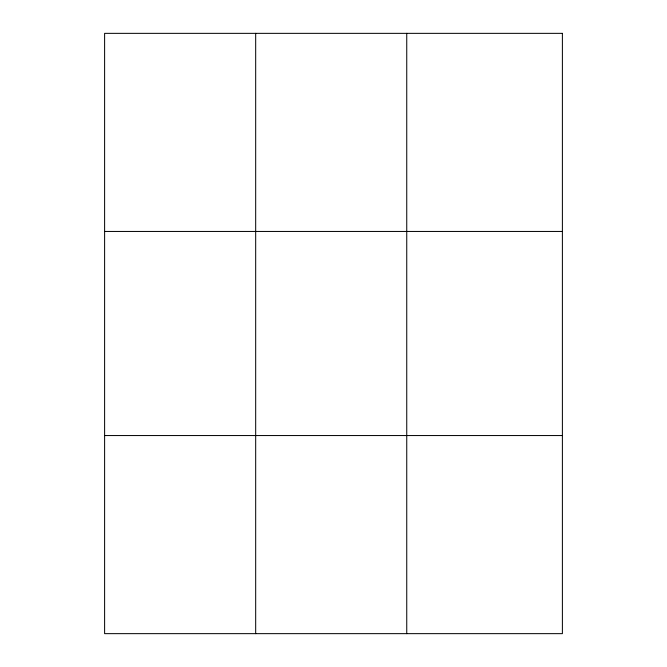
<?xml version="1.0" encoding="UTF-8"?>
<svg xmlns="http://www.w3.org/2000/svg" width="667" height="667" viewBox="0 0 667 667"><rect width="100%" height="100%" fill="white"/><g stroke="black" fill="none" stroke-linecap="round" stroke-linejoin="round"><path stroke-width="1" d="M255.678 33.35L255.678 633.65M406.745 33.35L406.745 633.65M104.611 231.449L562.389 231.449M104.611 435.551L562.389 435.551M562.389 33.35L562.389 633.65L104.611 633.65L104.611 33.35L562.389 33.35"/></g></svg>
